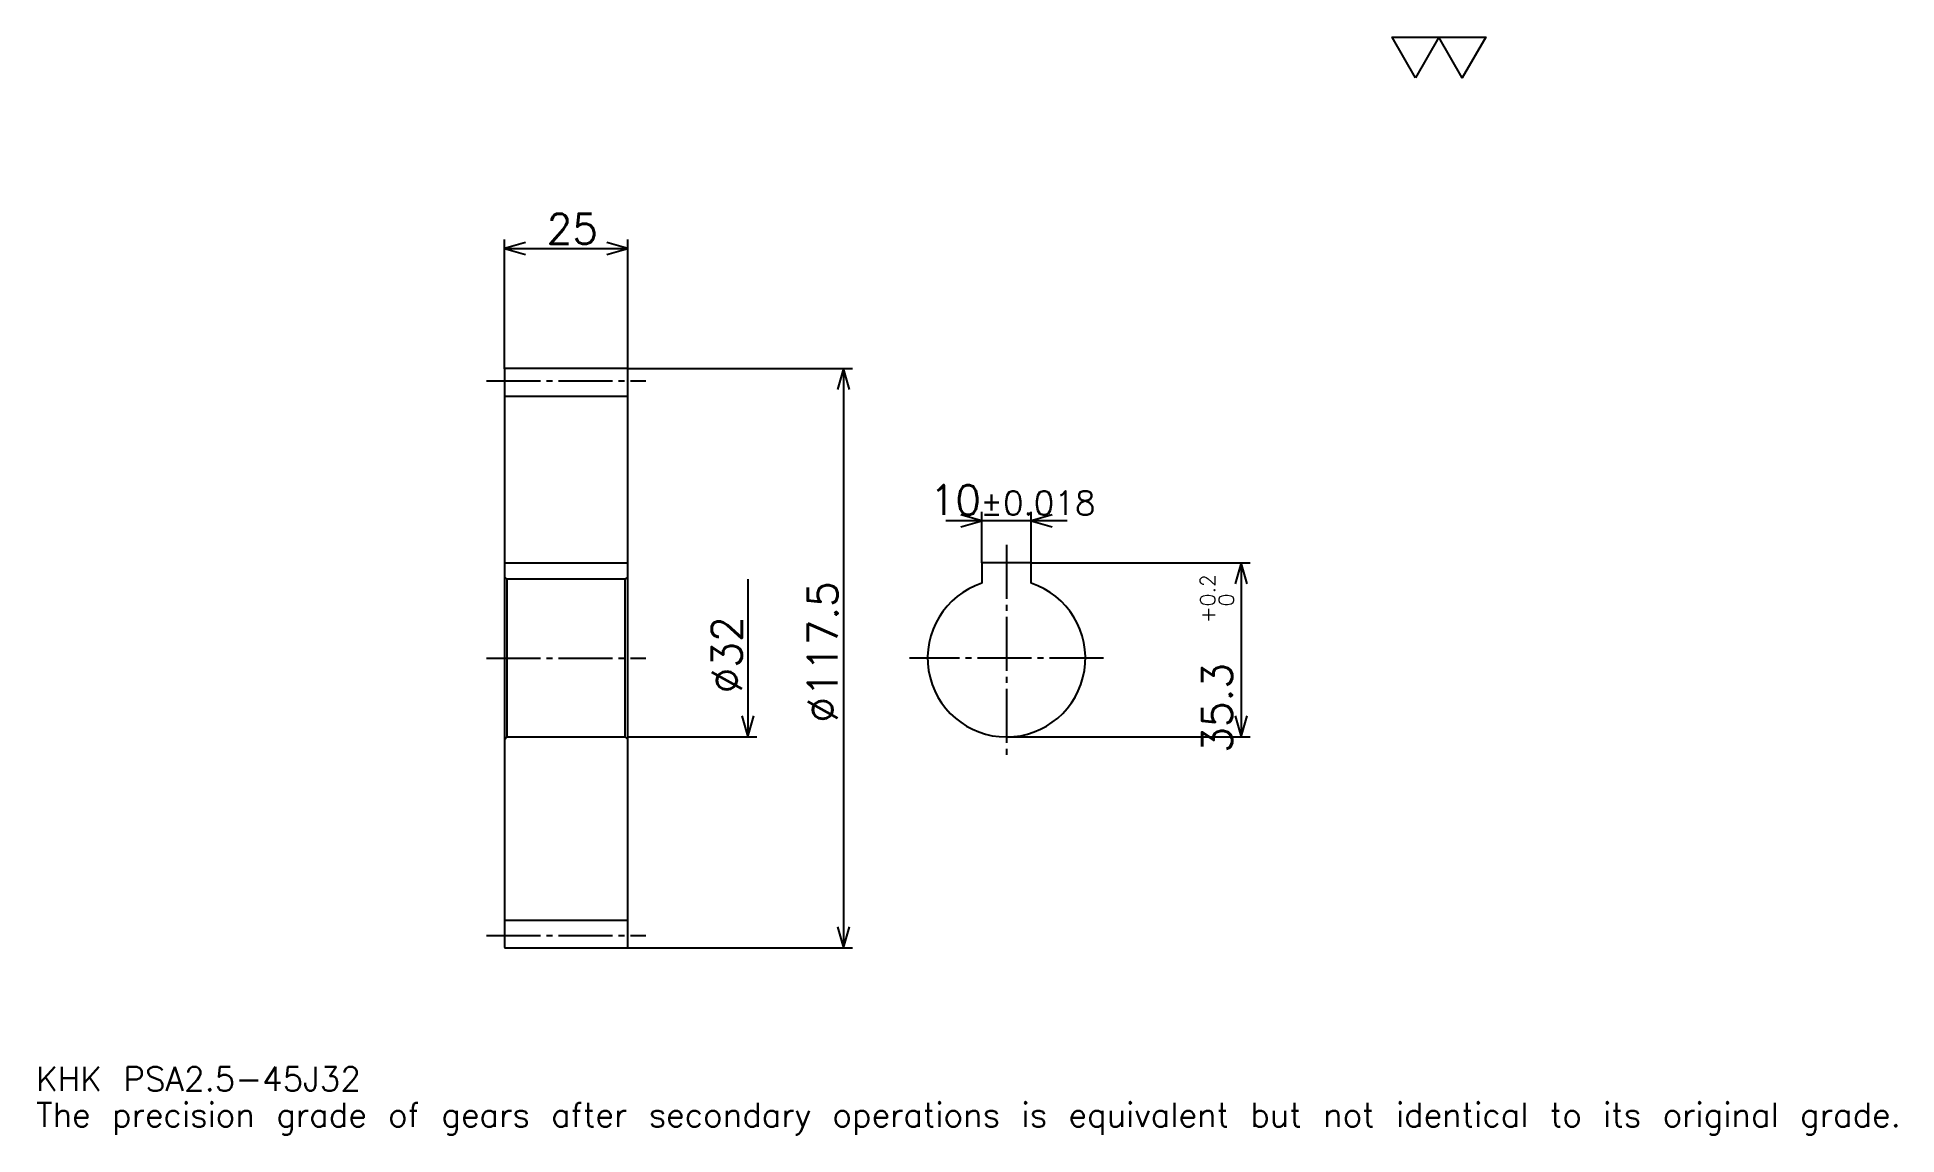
# Model space of a CAD drawing. Extents: x 12 to 389, y 4 to 227.
import ezdxf

# ---------------------------------------------------------------- set-up
doc = ezdxf.new("R2010")
doc.units = 0
doc.linetypes.add('DASHDOT', pattern=[14.592392, 10.944293, -1.216033, 1.216033, -1.216033])
doc.layers.get('0').update_dxf_attribs({"linetype": 'CONTINUOUS'})
doc.layers.add('DASHDOT', color=6, linetype='DASHDOT')
doc.styles.add('KANJI', font='TXT', dxfattribs={"bigfont": 'BIGFONT'})

msp = doc.modelspace()

# ---------------------------------------------------------------- linework, layer by layer
at = {"color": 5}
for p, q in [((107.115494, 159.908295), (107.115494, 186.052979)), ((132.115494, 159.908295), (132.115494, 186.052979)), ((107.115494, 184.228943), (132.115494, 184.228943)), ((107.115494, 159.808289), (107.115494, 159.908295)), ((132.015488, 159.908295), (132.115494, 159.908295)), ((132.115494, 159.908295), (177.716721, 159.908295)), ((132.115494, 159.808289), (132.115494, 159.908295)), ((175.89267, 159.908295), (175.89267, 42.408287)), ((221.213318, 128.97052), (196.620926, 128.97052)), ((203.917114, 120.458282), (203.917114, 130.794556)), ((213.917114, 120.458282), (213.917114, 130.794556)), ((156.436142, 117.158287), (156.436142, 85.158287)), ((213.917114, 120.458282), (258.302307, 120.458282)), ((256.478271, 120.458282), (256.478271, 85.158287)), ((132.115494, 85.158287), (158.260193, 85.158287)), ((208.917114, 85.158287), (258.302307, 85.158287)), ((132.015488, 42.408287), (132.115494, 42.408287)), ((132.115494, 42.408287), (177.716721, 42.408287))]:
    msp.add_line(p, q, dxfattribs=at)
at = {"color": 4}
for p, q in [((107.115494, 154.283295), (132.115494, 154.283295)), ((107.115494, 120.458282), (132.115494, 120.458282)), ((132.115494, 117.658287), (131.615494, 117.158287)), ((107.115494, 84.658287), (107.615494, 85.158287)), ((132.115494, 84.658287), (131.615494, 85.158287)), ((107.115494, 48.033287), (132.115494, 48.033287))]:
    msp.add_line(p, q, dxfattribs=at)
at = {"color": 7}
msp.add_lwpolyline([(291.847839, 218.885864), (287.105316, 227.106247), (306.075409, 227.106247), (301.332886, 218.885864), (296.590363, 227.106247), (291.847839, 218.885864)], dxfattribs=at)
at = {"color": 5}
for points in [[(111.371605, 185.444977), (107.115494, 184.228943), (111.371605, 183.012909)], [(127.859375, 183.012909), (132.115494, 184.228943), (127.859375, 185.444977)], [(177.108704, 155.652176), (175.89267, 159.908295), (174.676636, 155.652176)], [(199.661011, 127.754486), (203.917114, 128.97052), (199.661011, 130.186554)], [(218.173233, 130.186554), (213.917114, 128.97052), (218.173233, 127.754486)], [(257.694275, 116.202171), (256.478271, 120.458282), (255.262222, 116.202171)], [(155.220108, 89.414398), (156.436142, 85.158287), (157.652176, 89.414398)], [(255.262222, 89.414398), (256.478271, 85.158287), (257.694275, 89.414398)], [(174.676636, 46.664402), (175.89267, 42.408287), (177.108704, 46.664402)]]:
    msp.add_lwpolyline(points, dxfattribs=at)
at = {"color": 4}
for points in [[(107.115494, 84.658287), (107.115494, 42.508286), (107.215492, 42.408287), (132.015488, 42.408287), (132.115494, 42.508286), (132.115494, 159.808289), (132.015488, 159.908295), (107.215492, 159.908295), (107.115494, 159.808289), (107.115494, 84.658287)], [(107.115494, 117.658287), (107.615494, 117.158287), (107.615494, 85.158287), (131.615494, 85.158287), (131.615494, 117.158287), (107.615494, 117.158287)], [(213.917114, 116.356972), (213.917114, 120.458282), (203.917114, 120.458282), (203.917114, 116.356972)]]:
    msp.add_lwpolyline(points, dxfattribs=at)
msp.add_arc((208.917114, 101.158287), 16, 108.20995733, 71.79004267, dxfattribs=at)
at = {"layer": 'DASHDOT', "color": 7}
for p, q in [((103.4674, 157.408295), (135.763596, 157.408295)), ((208.917114, 124.106384), (208.917114, 81.510193)), ((103.4674, 101.158287), (135.763596, 101.158287)), ((228.565216, 101.158287), (189.269028, 101.158287)), ((103.4674, 44.908287), (135.763596, 44.908287))]:
    msp.add_line(p, q, dxfattribs=at)

# ---------------------------------------------------------------- texts
at = {"color": 7, "style": 'KANJI'}
for s, height, p in [('25', 6.080163, (115.663391, 185.201752)), ('10', 6.080163, (193.326385, 130.186554)), ('%%p0.018', 4.86413, (203.601105, 130.186554)), ('KHK PSA2.5-45J32', 4.86413, (12.160326, 13.376359)), ('The precision grade of gears after secondary operations is equivalent but not identical to its original grade.', 4.86413, (12.160326, 6.080163))]:
    msp.add_text(s, height=height, dxfattribs=at).set_placement(p)
for s, height, p in [('0.2', 3.040082, (251.249313, 111.663803)), ('%%c117.5', 6.080163, (174.676636, 88.085938)), ('0', 3.040082, (255.019012, 111.663803)), ('+', 3.040082, (251.249313, 108.258919)), ('%%c32', 6.080163, (155.220108, 94.014099)), ('35.3', 6.080163, (254.654205, 81.941559))]:
    msp.add_text(s, height=height, rotation=90, dxfattribs=at).set_placement(p)

doc.saveas('drawing.dxf')
